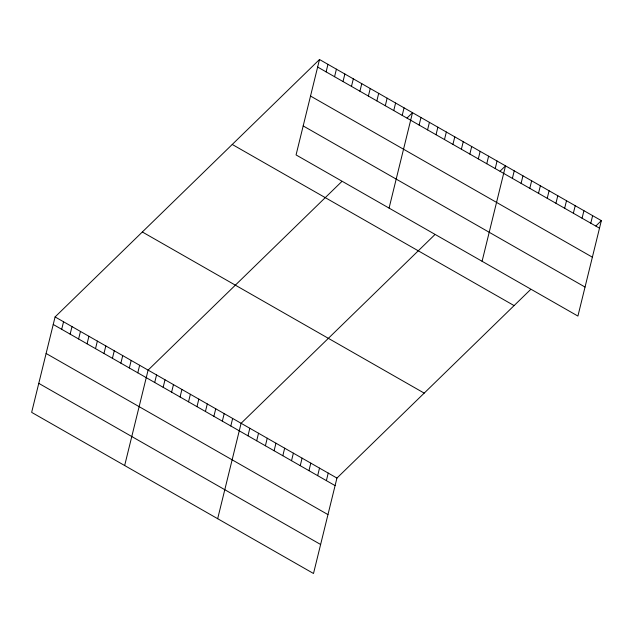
<?xml version="1.0" encoding="UTF-8"?>
<svg xmlns="http://www.w3.org/2000/svg" width="633" height="633" viewBox="0 0 633 633"><rect width="100%" height="100%" fill="white"/><g stroke="black" fill="none" stroke-linecap="round" stroke-linejoin="round"><path stroke-width="0.95" d="M319.499 59.51L296.062 154.927L577.913 316.065L601.35 220.64L319.499 59.51L55.087 316.935L31.65 412.36L313.501 573.49L336.938 478.073L530.454 289.669M61.694 329.31L63.545 321.77M70.144 334.145L71.996 326.604M78.603 338.971L80.454 331.439M87.061 343.806L88.913 336.273M95.512 348.641L97.363 341.108M103.97 353.475L105.822 345.942M112.421 358.31L114.272 350.777M120.879 363.144L122.731 355.611M129.338 367.979L131.189 360.446M137.788 372.813L139.64 365.281M124.661 465.532L148.098 370.115L341.614 181.711M154.705 382.482L156.557 374.95M163.156 387.317L165.007 379.776M171.614 392.151L173.466 384.611M180.065 396.986L181.916 389.445M188.523 401.82L190.375 394.28M196.982 406.647L198.833 399.114M205.432 411.482L207.284 403.949M213.891 416.316L215.742 408.783M222.349 421.151L224.193 413.618M230.8 425.985L232.651 418.453M326.106 71.877L327.957 64.344M217.673 518.704L241.11 423.287L434.626 234.883M334.564 76.712L336.408 69.179M247.97 435.805L249.821 428.264M343.015 81.546L344.866 74.014M256.681 440.782L258.533 433.249M351.473 86.381L353.325 78.848M265.393 445.759L267.245 438.226M359.924 91.215L361.775 83.683M274.105 450.743L275.956 443.211M368.382 96.05L370.234 88.517M282.816 455.72L284.668 448.188M376.841 100.884L378.692 93.352M291.528 460.705L293.38 453.165M385.291 105.719L387.143 98.186M300.24 465.682L302.091 458.15M393.75 110.553L395.601 103.013M308.951 470.667L310.803 463.127M402.208 115.388L404.052 107.847M317.663 475.644L319.515 468.111M389.073 208.107L412.51 112.682L407.059 117.991M326.375 480.629L328.226 473.088M419.117 125.049L420.969 117.516M427.568 129.884L429.419 122.351M436.026 134.718L437.878 127.186M444.485 139.553L446.336 132.02M452.935 144.387L454.787 136.855M461.394 149.222L463.245 141.689M469.852 154.056L471.696 146.524M478.303 158.891L480.154 151.358M486.761 163.725L488.613 156.193M495.212 168.56L497.063 161.027M482.085 261.279L505.522 165.862L500.07 171.171M512.382 178.371L514.233 170.839M521.094 183.356L522.945 175.816M529.805 188.333L531.657 180.801M538.517 193.318L540.368 185.778M547.229 198.295L549.08 190.762M555.94 203.272L557.792 195.739M564.652 208.257L566.503 200.724M573.363 213.234L575.215 205.701M582.075 218.219L583.927 210.678M590.787 223.196L592.638 215.663M595.898 225.949L601.35 220.64M317.647 67.043L599.498 228.181M310.526 96.05L592.377 257.18M303.183 125.927L585.034 287.058M232.248 144.459L514.091 305.597M142.346 231.987L424.189 393.117M55.087 316.935L336.938 478.073M53.235 324.476L335.086 485.606M46.114 353.475L327.965 514.605M38.771 383.353L320.622 544.491"/></g></svg>
